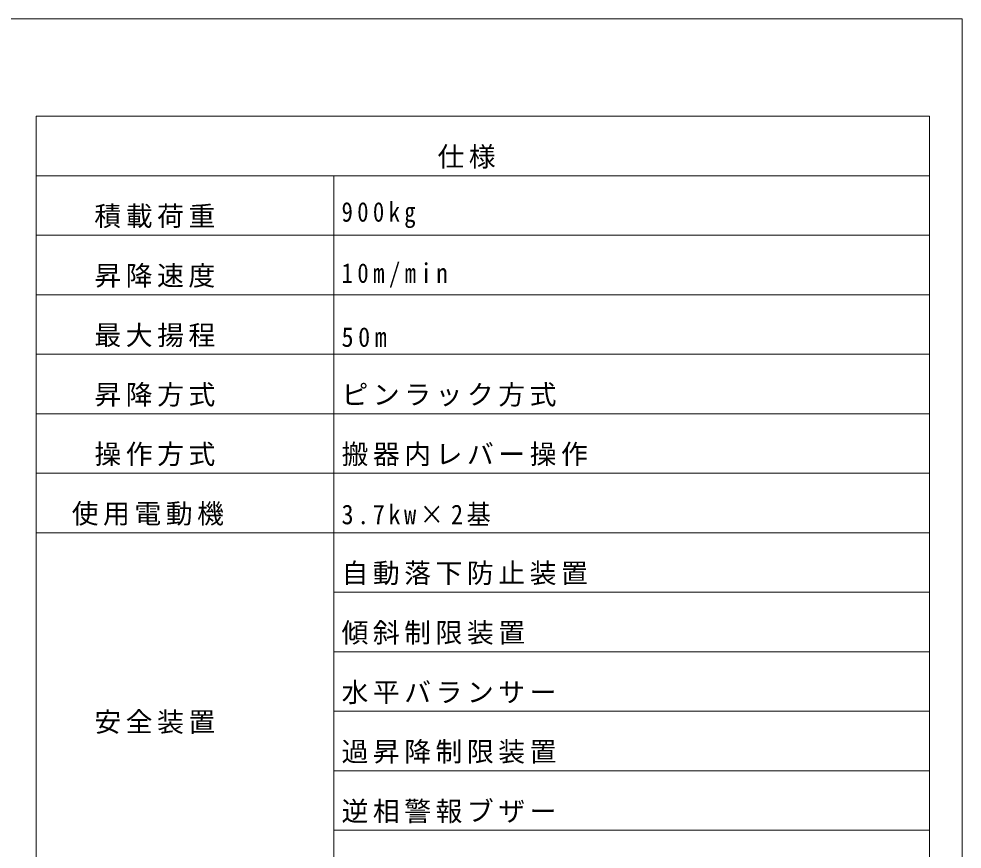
# Model space of a CAD drawing. Units: millimetres on the paper, enlarged 50 times. Extents: x -9988 to 10158, y -7077 to 7064.
# Drawn here: x 4877 to 10158, y 2156 to 6807 of the extents above; entities that cross this region are included whole.
import ezdxf

# ---------------------------------------------------------------- set-up
doc = ezdxf.new("R2010")
doc.units = ezdxf.units.MM
doc.header["$LTSCALE"] = 50
doc.layers.add('F-0', color=7, linetype='Continuous', lineweight=9)
doc.layers.add('F-1', color=7, linetype='Continuous', lineweight=9)
doc.styles.add('ＭＳ 明朝', font='')
doc.styles.get('ＭＳ 明朝').set_extended_font_data('MS Mincho')

msp = doc.modelspace()

# ---------------------------------------------------------------- linework, layer by layer
at = {"layer": 'F-0', "color": 3}
for p, q in [((480.31, 6807.25), (10157.54, 6807.25)), ((10157.54, 6807.25), (10157.54, -7076.54))]:
    msp.add_line(p, q, dxfattribs=at)
at = {"layer": 'F-1', "color": 4}
for p, q in [((4974.2, 6261.85), (9974.2, 6261.85)), ((4974.2, 6261.85), (4974.2, 1595.18)), ((9974.2, 6261.85), (9974.2, 1595.18)), ((4974.2, 5928.52), (9974.2, 5928.52)), ((6640.86, 5928.52), (6640.86, 1595.18)), ((4974.2, 5595.18), (9974.2, 5595.18)), ((4974.2, 5261.85), (9974.2, 5261.85)), ((4974.2, 4928.52), (9974.2, 4928.52)), ((4974.2, 4595.18), (9974.2, 4595.18)), ((4974.2, 4261.85), (9974.2, 4261.85)), ((4974.2, 3928.52), (9974.2, 3928.52)), ((6640.86, 3595.18), (9974.2, 3595.18)), ((6640.86, 3261.85), (9974.2, 3261.85)), ((6640.86, 2928.52), (9974.2, 2928.52)), ((6640.86, 2595.18), (9974.2, 2595.18)), ((6640.86, 2261.85), (9974.2, 2261.85))]:
    msp.add_line(p, q, dxfattribs=at)

# ---------------------------------------------------------------- texts
at = {"layer": 'F-1', "char_height": 110, "attachment_point": 7, "style": 'ＭＳ 明朝'}
for s, insert in [('\\T1.17;仕様', (7220.23, 5968.2)), ('\\T1.17;積載荷重', (5299.59, 5634.87)), ('\\T1.38;\\W0.85;900kg', (6683.19, 5634.87)), ('\\T1.17;昇降速度', (5299.59, 5301.53)), ('\\T1.39;\\W0.85;10m/min', (6683.19, 5301.53)), ('\\T1.17;最大揚程', (5299.59, 4968.2)), ('\\T1.38;\\W0.9;50m', (6683.19, 4968.2)), ('\\T1.17;昇降方式', (5299.59, 4634.87)), ('\\T1.17;ピンラック方式', (6683.19, 4634.87)), ('\\T1.17;操作方式', (5299.59, 4301.53)), ('\\T1.17;搬器内レバー操作', (6683.19, 4301.53)), ('\\T1.17;使用電動機', (5172.61, 3968.2)), ('\\T1.3;\\W0.9;3.7kw×2基', (6683.19, 3968.2)), ('\\T1.17;自動落下防止装置', (6683.19, 3634.87)), ('\\T1.17;傾斜制限装置', (6683.19, 3301.53)), ('\\T1.17;水平バランサー', (6683.19, 2968.2)), ('\\T1.17;安全装置', (5299.59, 2801.53)), ('\\T1.17;過昇降制限装置', (6683.19, 2634.87)), ('\\T1.17;逆相警報ブザー', (6683.19, 2301.53))]:
    msp.add_mtext(s, dxfattribs=dict(at, insert=insert))

doc.saveas('drawing.dxf')
